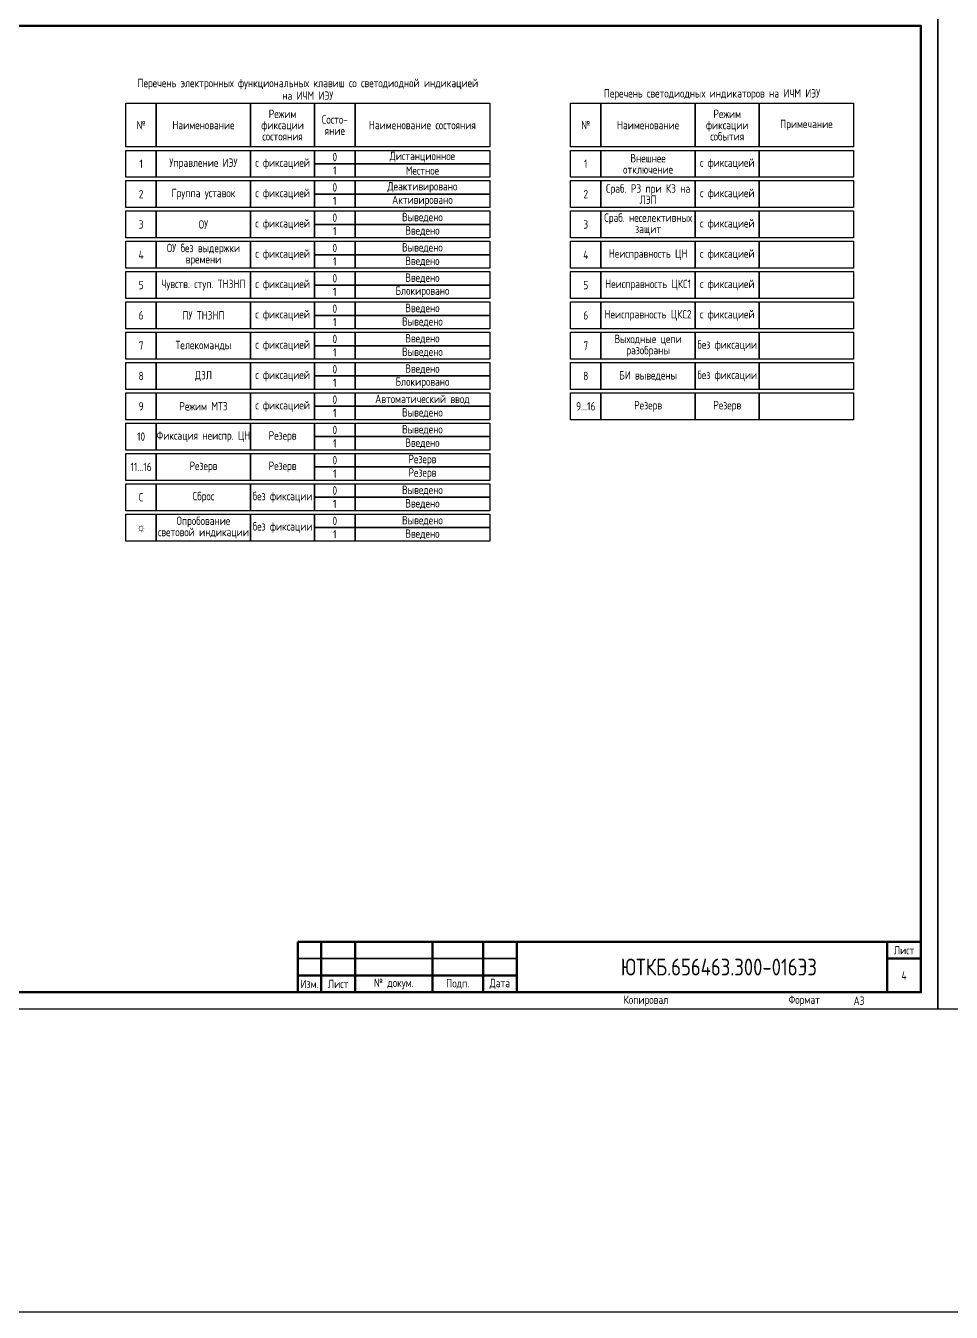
# Model space of a CAD drawing. Header units: millimetres. Extents: x -1036 to 2871, y -90 to 586.
# Drawn here: x 1409.2 to 1684, y -90 to 292 of the extents above; entities that cross this region are included whole.
import ezdxf

# ---------------------------------------------------------------- set-up
doc = ezdxf.new("R2010")
doc.units = ezdxf.units.MM
doc.styles.add('Gost type A_2.5', font='GOST_0.TTF', dxfattribs={"height": 2.5})
doc.styles.add('Gost_type_A', font='GOST_0.TTF')

# ---------------------------------------------------------------- blocks, each defined once
blk = doc.blocks.new('Формат_А3')
blk.add_lwpolyline([(-420, 297), (0, 297), (0, 0), (-420, 0)], close=True)
at = {"lineweight": 50}
blk.add_lwpolyline([(-400, 292), (-5, 292), (-5, 5), (-400, 5)], close=True, dxfattribs=at)
blk = doc.blocks.new('Штамп малый нижний')
at = {"lineweight": 50}
for points in [[(-185, 15), (-178, 15), (-178, 5), (-185, 5)], [(-178, 15), (-168, 15), (-168, 5), (-178, 5)], [(-168, 15), (-145, 15), (-145, 5), (-168, 5)], [(-145, 15), (-130, 15), (-130, 5), (-145, 5)], [(-130, 15), (-120, 15), (-120, 5), (-130, 5)], [(-120, 15), (-10, 15), (-10, 0), (-120, 0)], [(-10, 15), (0, 15), (0, 10), (-10, 10)], [(-10, 10), (0, 10), (0, 0), (-10, 0)], [(-185, 5), (-178, 5), (-178, 0), (-185, 0)], [(-178, 5), (-168, 5), (-168, 0), (-178, 0)], [(-168, 5), (-145, 5), (-145, 0), (-168, 0)], [(-145, 5), (-130, 5), (-130, 0), (-145, 0)], [(-130, 5), (-120, 5), (-120, 0), (-130, 0)]]:
    blk.add_lwpolyline(points, close=True, dxfattribs=at)
for points in [[(-185, 15), (-178, 15), (-178, 10), (-185, 10)], [(-178, 15), (-168, 15), (-168, 10), (-178, 10)], [(-168, 15), (-145, 15), (-145, 10), (-168, 10)], [(-145, 15), (-130, 15), (-130, 10), (-145, 10)], [(-130, 15), (-120, 15), (-120, 10), (-130, 10)], [(-185, 10), (-178, 10), (-178, 5), (-185, 5)], [(-178, 10), (-168, 10), (-168, 5), (-178, 5)], [(-168, 10), (-145, 10), (-145, 5), (-168, 5)], [(-145, 10), (-130, 10), (-130, 5), (-145, 5)], [(-130, 10), (-120, 10), (-120, 5), (-130, 5)]]:
    blk.add_lwpolyline(points, close=True)
at = {"char_height": 2.5, "style": 'Gost_type_A'}
for s, insert, width, attachment_point in [('Лист', (-5, 12.5), 10, 5), ('№ докум.', (-156.5, 2.5), 23, 5), ('Подп.', (-137.5, 2.5), 15, 5), ('Дата', (-125, 2.5), 10, 5), ('Изм.', (-181.5, 2.5), 7, 5), ('Лист', (-173, 2.5), 10, 5), ('Копировал', (-75, -2.53), 13.1202, 6), ('Формат', (-30, -2.53), 13.1202, 6)]:
    blk.add_mtext(s, dxfattribs=dict(at, insert=insert, width=width, attachment_point=attachment_point))

msp = doc.modelspace()

# ---------------------------------------------------------------- linework, layer by layer
for points in [[(-1036, 586), (2871, 586), (2871, -90), (-1036, -90)], [(1977, 420), (1977, 0), (1680, 0), (1680, 420)], [(1439, 269), (1448, 269), (1448, 256), (1439, 256)], [(1448, 269), (1476, 269), (1476, 256), (1448, 256)], [(1476, 269), (1495, 269), (1495, 256), (1476, 256)], [(1495, 269), (1507, 269), (1507, 256), (1495, 256)], [(1507, 269), (1547, 269), (1547, 256), (1507, 256)], [(1571, 269), (1580, 269), (1580, 256), (1571, 256)], [(1580, 269), (1608, 269), (1608, 256), (1580, 256)], [(1608, 269), (1627, 269), (1627, 256), (1608, 256)], [(1627, 269), (1655, 269), (1655, 256), (1627, 256)], [(1439, 255), (1448, 255), (1448, 247), (1439, 247)], [(1448, 255), (1476, 255), (1476, 247), (1448, 247)], [(1476, 255), (1495, 255), (1495, 247), (1476, 247)], [(1495, 255), (1507, 255), (1507, 251), (1495, 251)], [(1507, 255), (1547, 255), (1547, 251), (1507, 251)], [(1571, 255), (1580, 255), (1580, 247), (1571, 247)], [(1580, 255), (1608, 255), (1608, 247), (1580, 247)], [(1608, 255), (1627, 255), (1627, 247), (1608, 247)], [(1627, 255), (1655, 255), (1655, 247), (1627, 247)], [(1495, 251), (1507, 251), (1507, 247), (1495, 247)], [(1507, 251), (1547, 251), (1547, 247), (1507, 247)], [(1439, 246), (1448, 246), (1448, 238), (1439, 238)], [(1448, 246), (1476, 246), (1476, 238), (1448, 238)], [(1476, 246), (1495, 246), (1495, 238), (1476, 238)], [(1495, 246), (1507, 246), (1507, 242), (1495, 242)], [(1507, 246), (1547, 246), (1547, 242), (1507, 242)], [(1571, 246), (1580, 246), (1580, 238), (1571, 238)], [(1580, 246), (1608, 246), (1608, 238), (1580, 238)], [(1608, 246), (1627, 246), (1627, 238), (1608, 238)], [(1627, 246), (1655, 246), (1655, 238), (1627, 238)], [(1495, 242), (1507, 242), (1507, 238), (1495, 238)], [(1507, 242), (1547, 242), (1547, 238), (1507, 238)], [(1439, 237), (1448, 237), (1448, 229), (1439, 229)], [(1448, 237), (1476, 237), (1476, 229), (1448, 229)], [(1476, 237), (1495, 237), (1495, 229), (1476, 229)], [(1495, 237), (1507, 237), (1507, 233), (1495, 233)], [(1507, 237), (1547, 237), (1547, 233), (1507, 233)], [(1571, 237), (1580, 237), (1580, 229), (1571, 229)], [(1580, 237), (1608, 237), (1608, 229), (1580, 229)], [(1608, 237), (1627, 237), (1627, 229), (1608, 229)], [(1627, 237), (1655, 237), (1655, 229), (1627, 229)], [(1495, 233), (1507, 233), (1507, 229), (1495, 229)], [(1507, 233), (1547, 233), (1547, 229), (1507, 229)], [(1439, 228), (1448, 228), (1448, 220), (1439, 220)], [(1448, 228), (1476, 228), (1476, 220), (1448, 220)], [(1476, 228), (1495, 228), (1495, 220), (1476, 220)], [(1495, 228), (1507, 228), (1507, 224), (1495, 224)], [(1507, 228), (1547, 228), (1547, 224), (1507, 224)], [(1571, 228), (1580, 228), (1580, 220), (1571, 220)], [(1580, 228), (1608, 228), (1608, 220), (1580, 220)], [(1608, 228), (1627, 228), (1627, 220), (1608, 220)], [(1627, 228), (1655, 228), (1655, 220), (1627, 220)], [(1495, 224), (1507, 224), (1507, 220), (1495, 220)], [(1507, 224), (1547, 224), (1547, 220), (1507, 220)], [(1439, 219), (1448, 219), (1448, 211), (1439, 211)], [(1448, 219), (1476, 219), (1476, 211), (1448, 211)], [(1476, 219), (1495, 219), (1495, 211), (1476, 211)], [(1495, 219), (1507, 219), (1507, 215), (1495, 215)], [(1507, 219), (1547, 219), (1547, 215), (1507, 215)], [(1571, 219), (1580, 219), (1580, 211), (1571, 211)], [(1580, 219), (1608, 219), (1608, 211), (1580, 211)], [(1608, 219), (1627, 219), (1627, 211), (1608, 211)], [(1627, 219), (1655, 219), (1655, 211), (1627, 211)], [(1495, 215), (1507, 215), (1507, 211), (1495, 211)], [(1507, 215), (1547, 215), (1547, 211), (1507, 211)], [(1439, 210), (1448, 210), (1448, 202), (1439, 202)], [(1448, 210), (1476, 210), (1476, 202), (1448, 202)], [(1476, 210), (1495, 210), (1495, 202), (1476, 202)], [(1495, 210), (1507, 210), (1507, 206), (1495, 206)], [(1507, 210), (1547, 210), (1547, 206), (1507, 206)], [(1571, 210), (1580, 210), (1580, 202), (1571, 202)], [(1580, 210), (1608, 210), (1608, 202), (1580, 202)], [(1608, 210), (1627, 210), (1627, 202), (1608, 202)], [(1627, 210), (1655, 210), (1655, 202), (1627, 202)], [(1495, 206), (1507, 206), (1507, 202), (1495, 202)], [(1507, 206), (1547, 206), (1547, 202), (1507, 202)], [(1439, 201), (1448, 201), (1448, 193), (1439, 193)], [(1448, 201), (1476, 201), (1476, 193), (1448, 193)], [(1476, 201), (1495, 201), (1495, 193), (1476, 193)], [(1495, 201), (1507, 201), (1507, 197), (1495, 197)], [(1507, 201), (1547, 201), (1547, 197), (1507, 197)], [(1571, 201), (1580, 201), (1580, 193), (1571, 193)], [(1580, 201), (1608, 201), (1608, 193), (1580, 193)], [(1608, 201), (1627, 201), (1627, 193), (1608, 193)], [(1627, 201), (1655, 201), (1655, 193), (1627, 193)], [(1495, 197), (1507, 197), (1507, 193), (1495, 193)], [(1507, 197), (1547, 197), (1547, 193), (1507, 193)], [(1439, 192), (1448, 192), (1448, 184), (1439, 184)], [(1448, 192), (1476, 192), (1476, 184), (1448, 184)], [(1476, 192), (1495, 192), (1495, 184), (1476, 184)], [(1495, 192), (1507, 192), (1507, 188), (1495, 188)], [(1507, 192), (1547, 192), (1547, 188), (1507, 188)], [(1571, 192), (1580, 192), (1580, 184), (1571, 184)], [(1580, 192), (1608, 192), (1608, 184), (1580, 184)], [(1608, 192), (1627, 192), (1627, 184), (1608, 184)], [(1627, 192), (1655, 192), (1655, 184), (1627, 184)], [(1495, 188), (1507, 188), (1507, 184), (1495, 184)], [(1507, 188), (1547, 188), (1547, 184), (1507, 184)], [(1439, 183), (1448, 183), (1448, 175), (1439, 175)], [(1448, 183), (1476, 183), (1476, 175), (1448, 175)], [(1476, 183), (1495, 183), (1495, 175), (1476, 175)], [(1495, 183), (1507, 183), (1507, 179), (1495, 179)], [(1507, 183), (1547, 183), (1547, 179), (1507, 179)], [(1571, 183), (1580, 183), (1580, 175), (1571, 175)], [(1580, 183), (1608, 183), (1608, 175), (1580, 175)], [(1608, 183), (1627, 183), (1627, 175), (1608, 175)], [(1627, 183), (1655, 183), (1655, 175), (1627, 175)], [(1495, 179), (1507, 179), (1507, 175), (1495, 175)], [(1507, 179), (1547, 179), (1547, 175), (1507, 175)], [(1439, 174), (1448, 174), (1448, 166), (1439, 166)], [(1448, 174), (1476, 174), (1476, 166), (1448, 166)], [(1476, 174), (1495, 174), (1495, 166), (1476, 166)], [(1495, 174), (1507, 174), (1507, 170), (1495, 170)], [(1507, 174), (1547, 174), (1547, 170), (1507, 170)], [(1495, 170), (1507, 170), (1507, 166), (1495, 166)], [(1507, 170), (1547, 170), (1547, 166), (1507, 166)], [(1439, 165), (1448, 165), (1448, 157), (1439, 157)], [(1448, 165), (1476, 165), (1476, 157), (1448, 157)], [(1476, 165), (1495, 165), (1495, 157), (1476, 157)], [(1495, 165), (1507, 165), (1507, 161), (1495, 161)], [(1507, 165), (1547, 165), (1547, 161), (1507, 161)], [(1495, 161), (1507, 161), (1507, 157), (1495, 157)], [(1507, 161), (1547, 161), (1547, 157), (1507, 157)], [(1439, 156), (1448, 156), (1448, 148), (1439, 148)], [(1448, 156), (1476, 156), (1476, 148), (1448, 148)], [(1476, 156), (1495, 156), (1495, 148), (1476, 148)], [(1495, 156), (1507, 156), (1507, 152), (1495, 152)], [(1507, 156), (1547, 156), (1547, 152), (1507, 152)], [(1495, 152), (1507, 152), (1507, 148), (1495, 148)], [(1507, 152), (1547, 152), (1547, 148), (1507, 148)], [(1439, 147), (1448, 147), (1448, 139), (1439, 139)], [(1448, 147), (1476, 147), (1476, 139), (1448, 139)], [(1476, 147), (1495, 147), (1495, 139), (1476, 139)], [(1495, 147), (1507, 147), (1507, 143), (1495, 143)], [(1507, 147), (1547, 147), (1547, 143), (1507, 143)], [(1495, 143), (1507, 143), (1507, 139), (1495, 139)], [(1507, 143), (1547, 143), (1547, 139), (1507, 139)]]:
    msp.add_lwpolyline(points, close=True)

# ---------------------------------------------------------------- block references
at = {"color": 1}
msp.add_blockref('Формат_А3', (1680, 0), dxfattribs=at)
msp.add_blockref('Штамп малый нижний', (1675, 5))

# ---------------------------------------------------------------- texts
at = {"char_height": 2.5}
for s, insert, width, attachment_point, line_spacing_factor, style in [('Перечень электронных функциональных клавиш со светодиодной индикацией\\Pна ИЧМ ИЭУ', (1493, 270), 108, 8, 0.9, 'Gost_type_A'), ('Перечень светодиодных индикаторов на ИЧМ ИЭУ', (1613, 270), 84, 8, 0.9, 'Gost_type_A'), ('№ ', (1443.5, 262.5), 9, 5, 0.8, 'Gost_type_A'), ('Наименование ', (1462, 262.5), 28, 5, 0.8, 'Gost_type_A'), ('Режим\\Pфиксации состояния', (1485.5, 262.5), 19, 5, 0.8, 'Gost_type_A'), ('Состо- яние', (1501, 262.5), 12, 5, 0.8, 'Gost_type_A'), ('Наименование состояния ', (1527, 262.5), 40, 5, 0.8, 'Gost_type_A'), ('№ ', (1575.5, 262.5), 9, 5, 0.8, 'Gost_type_A'), ('Наименование ', (1594, 262.5), 28, 5, 0.8, 'Gost_type_A'), ('Режим\\Pфиксации события', (1617.5, 262.5), 19, 5, 0.8, 'Gost_type_A'), ('Примечание', (1641, 262.5), 28, 5, 0.8, 'Gost_type_A'), ('1', (1443.5, 251), 9, 5, 0.8, 'Gost_type_A'), ('Управление ИЭУ', (1462, 251), 28, 5, 0.8, 'Gost_type_A'), ('с фиксацией', (1485.5, 251), 19, 5, 0.8, 'Gost_type_A'), ('0', (1501, 253), 12, 5, 0.8, 'Gost_type_A'), ('Дистанционное', (1527, 253), 40, 5, 0.8, 'Gost_type_A'), ('1', (1575.5, 251), 9, 5, 0.8, 'Gost_type_A'), ('Внешнее\\Pотключение ', (1594, 251), 28, 5, 0.8, 'Gost_type_A'), ('с фиксацией', (1617.5, 251), 19, 5, 0.8, 'Gost_type_A'), ('1', (1501, 249), 12, 5, 0.8, 'Gost_type_A'), ('Местное', (1527, 249), 40, 5, 0.8, 'Gost_type_A'), ('0', (1501, 244), 12, 5, 0.8, 'Gost_type_A'), ('Деактивировано', (1527, 244), 40, 5, 0.8, 'Gost_type_A'), ('Сраб. РЗ при КЗ на ЛЭП ', (1594, 242), 28, 5, 0.8, 'Gost_type_A'), ('2', (1443.5, 242), 9, 5, 0.8, 'Gost_type_A'), ('Группа уставок', (1462, 242), 28, 5, 0.8, 'Gost_type_A'), ('с фиксацией', (1485.5, 242), 19, 5, 0.8, 'Gost_type_A'), ('1', (1501, 240), 12, 5, 0.8, 'Gost_type_A'), ('Активировано', (1527, 240), 40, 5, 0.8, 'Gost_type_A'), ('2', (1575.5, 242), 9, 5, 0.8, 'Gost_type_A'), ('с фиксацией', (1617.5, 242), 19, 5, 0.8, 'Gost_type_A'), ('3', (1443.5, 233), 9, 5, 0.8, 'Gost_type_A'), ('ОУ', (1462, 233), 28, 5, 0.8, 'Gost_type_A'), ('с фиксацией', (1485.5, 233), 19, 5, 0.8, 'Gost_type_A'), ('0', (1501, 235), 12, 5, 0.8, 'Gost_type_A'), ('Выведено', (1527, 235), 40, 5, 0.8, 'Gost_type_A'), ('3', (1575.5, 233), 9, 5, 0.8, 'Gost_type_A'), ('Сраб. неселективных защит ', (1594, 233), 28, 5, 0.8, 'Gost_type_A'), ('с фиксацией', (1617.5, 233), 19, 5, 0.8, 'Gost_type_A'), ('1', (1501, 231), 12, 5, 0.8, 'Gost_type_A'), ('Введено', (1527, 231), 40, 5, 0.8, 'Gost_type_A'), ('ОУ без выдержки времени ', (1462, 224), 28, 5, 0.8, 'Gost type A_2.5'), ('с фиксацией', (1485.5, 224), 19, 5, 0.8, 'Gost_type_A'), ('0', (1501, 226), 12, 5, 0.8, 'Gost_type_A'), ('Выведено', (1527, 226), 40, 5, 0.8, 'Gost_type_A'), ('Неисправность ЦН ', (1594, 224), 28, 5, 0.8, 'Gost_type_A'), ('с фиксацией', (1617.5, 224), 19, 5, 0.8, 'Gost_type_A'), ('4', (1443.5, 224), 9, 5, 0.8, 'Gost_type_A'), ('1', (1501, 222), 12, 5, 0.8, 'Gost_type_A'), ('Введено', (1527, 222), 40, 5, 0.8, 'Gost_type_A'), ('4', (1575.5, 224), 9, 5, 0.8, 'Gost_type_A'), ('0', (1501, 217), 12, 5, 0.8, 'Gost_type_A'), ('Введено', (1527, 217), 40, 5, 0.8, 'Gost_type_A'), ('5', (1443.5, 215), 9, 5, 0.8, 'Gost_type_A'), ('{\\C256;Чувств. ступ. ТНЗНП }', (1462, 215), 28, 5, 0.8, 'Gost type A_2.5'), ('с фиксацией', (1485.5, 215), 19, 5, 0.8, 'Gost_type_A'), ('1', (1501, 213), 12, 5, 0.8, 'Gost_type_A'), ('Блокировано ', (1527, 213), 40, 5, 0.8, 'Gost_type_A'), ('5', (1575.5, 215), 9, 5, 0.8, 'Gost_type_A'), ('Неисправность ЦКС1  ', (1594, 215), 28, 5, 0.8, 'Gost_type_A'), ('с фиксацией', (1617.5, 215), 19, 5, 0.8, 'Gost_type_A'), ('6', (1443.5, 206), 9, 5, 0.8, 'Gost_type_A'), ('ПУ ТНЗНП ', (1462, 206), 28, 5, 0.8, 'Gost_type_A'), ('с фиксацией', (1485.5, 206), 19, 5, 0.8, 'Gost_type_A'), ('0', (1501, 208), 12, 5, 0.8, 'Gost_type_A'), ('Введено', (1527, 208), 40, 5, 0.8, 'Gost_type_A'), ('6', (1575.5, 206), 9, 5, 0.8, 'Gost_type_A'), ('Неисправность ЦКС2', (1594, 206), 28, 5, 0.8, 'Gost_type_A'), ('с фиксацией', (1617.5, 206), 19, 5, 0.8, 'Gost_type_A'), ('1', (1501, 204), 12, 5, 0.8, 'Gost_type_A'), ('Выведено', (1527, 204), 40, 5, 0.8, 'Gost_type_A'), ('0', (1501, 199), 12, 5, 0.8, 'Gost_type_A'), ('Введено', (1527, 199), 40, 5, 0.8, 'Gost_type_A'), ('Выходные цепи разобраны ', (1594, 197), 28, 5, 0.8, 'Gost_type_A'), ('7', (1443.5, 197), 9, 5, 0.8, 'Gost_type_A'), ('Телекоманды', (1462, 197), 28, 5, 0.8, 'Gost_type_A'), ('с фиксацией', (1485.5, 197), 19, 5, 0.8, 'Gost_type_A'), ('1', (1501, 195), 12, 5, 0.8, 'Gost_type_A'), ('Выведено', (1527, 195), 40, 5, 0.8, 'Gost_type_A'), ('7', (1575.5, 197), 9, 5, 0.8, 'Gost_type_A'), ('без фиксации', (1617.5, 197), 19, 5, 0.8, 'Gost_type_A'), ('0', (1501, 190), 12, 5, 0.8, 'Gost_type_A'), ('Введено', (1527, 190), 40, 5, 0.8, 'Gost_type_A'), ('8', (1443.5, 188), 9, 5, 0.8, 'Gost_type_A'), ('ДЗЛ', (1462, 188), 28, 5, 0.8, 'Gost_type_A'), ('с фиксацией', (1485.5, 188), 19, 5, 0.8, 'Gost_type_A'), ('1', (1501, 186), 12, 5, 0.8, 'Gost_type_A'), ('Блокировано ', (1527, 186), 40, 5, 0.8, 'Gost_type_A'), ('8', (1575.5, 188), 9, 5, 0.8, 'Gost_type_A'), ('БИ выведены ', (1594, 188), 28, 5, 0.8, 'Gost_type_A'), ('без фиксации', (1617.5, 188), 19, 5, 0.8, 'Gost_type_A'), ('9', (1443.5, 179), 9, 5, 0.8, 'Gost_type_A'), ('Режим МТЗ ', (1462, 179), 28, 5, 0.8, 'Gost_type_A'), ('с фиксацией', (1485.5, 179), 19, 5, 0.8, 'Gost_type_A'), ('0', (1501, 181), 12, 5, 0.8, 'Gost_type_A'), ('Автоматический ввод ', (1527, 181), 40, 5, 0.8, 'Gost_type_A'), ('9...16', (1575.5, 179), 9, 5, 0.8, 'Gost_type_A'), ('Резерв', (1594, 179), 28, 5, 0.8, 'Gost_type_A'), ('Резерв', (1617.5, 179), 19, 5, 0.8, 'Gost_type_A'), ('1', (1501, 177), 12, 5, 0.8, 'Gost_type_A'), ('Выведено ', (1527, 177), 40, 5, 0.8, 'Gost_type_A'), ('0', (1501, 172), 12, 5, 0.8, 'Gost_type_A'), ('Выведено', (1527, 172), 40, 5, 0.8, 'Gost_type_A'), ('10', (1443.5, 170), 9, 5, 0.8, 'Gost_type_A'), ('Фиксация неиспр. ЦН ', (1462, 170), 28, 5, 0.8, 'Gost_type_A'), ('Резерв', (1485.5, 170), 19, 5, 0.8, 'Gost_type_A'), ('1', (1501, 168), 12, 5, 0.8, 'Gost_type_A'), ('Введено', (1527, 168), 40, 5, 0.8, 'Gost_type_A'), ('Резерв', (1527, 163), 40, 5, 0.8, 'Gost_type_A'), ('11...16', (1443.5, 161), 9, 5, 0.8, 'Gost_type_A'), ('Резерв', (1462, 161), 28, 5, 0.8, 'Gost_type_A'), ('Резерв', (1485.5, 161), 19, 5, 0.8, 'Gost_type_A'), ('0', (1501, 163), 12, 5, 0.8, 'Gost_type_A'), ('Резерв', (1527, 159), 40, 5, 0.8, 'Gost_type_A'), ('1', (1501, 159), 12, 5, 0.8, 'Gost_type_A'), ('C', (1443.5, 152), 9, 5, 0.8, 'Gost_type_A'), ('Сброс', (1462, 152), 28, 5, 0.8, 'Gost_type_A'), ('без фиксации', (1485.5, 152), 19, 5, 0.8, 'Gost_type_A'), ('0', (1501, 154), 12, 5, 0.8, 'Gost_type_A'), ('Выведено', (1527, 154), 40, 5, 0.8, 'Gost_type_A'), ('1', (1501, 150), 12, 5, 0.8, 'Gost_type_A'), ('Введено', (1527, 150), 40, 5, 0.8, 'Gost_type_A'), ('Опробование световой индикации', (1462, 143), 28, 5, 0.8, 'Gost_type_A'), ('0', (1501, 145), 12, 5, 0.8, 'Gost_type_A'), ('Выведено', (1527, 145), 40, 5, 0.8, 'Gost_type_A'), ('☼', (1443.5, 143), 9, 5, 0.8, 'Gost_type_A'), ('без фиксации', (1485.5, 143), 19, 5, 0.8, 'Gost_type_A'), ('1', (1501, 141), 12, 5, 0.8, 'Gost_type_A'), ('Введено', (1527, 141), 40, 5, 0.8, 'Gost_type_A')]:
    msp.add_mtext(s, dxfattribs=dict(at, insert=insert, width=width, attachment_point=attachment_point, line_spacing_factor=line_spacing_factor, style=style))
at = {"style": 'Gost_type_A'}
for s, insert, char_height, width, attachment_point in [('ЮТКБ.656463.300-016Э3', (1615, 12.5), 5, 120, 5), ('4', (1670, 10), 2.5, 10, 5), ('A3', (1655, 2.5), 2.5, 20, 4)]:
    msp.add_mtext(s, dxfattribs=dict(at, insert=insert, char_height=char_height, width=width, attachment_point=attachment_point))

doc.saveas('drawing.dxf')
